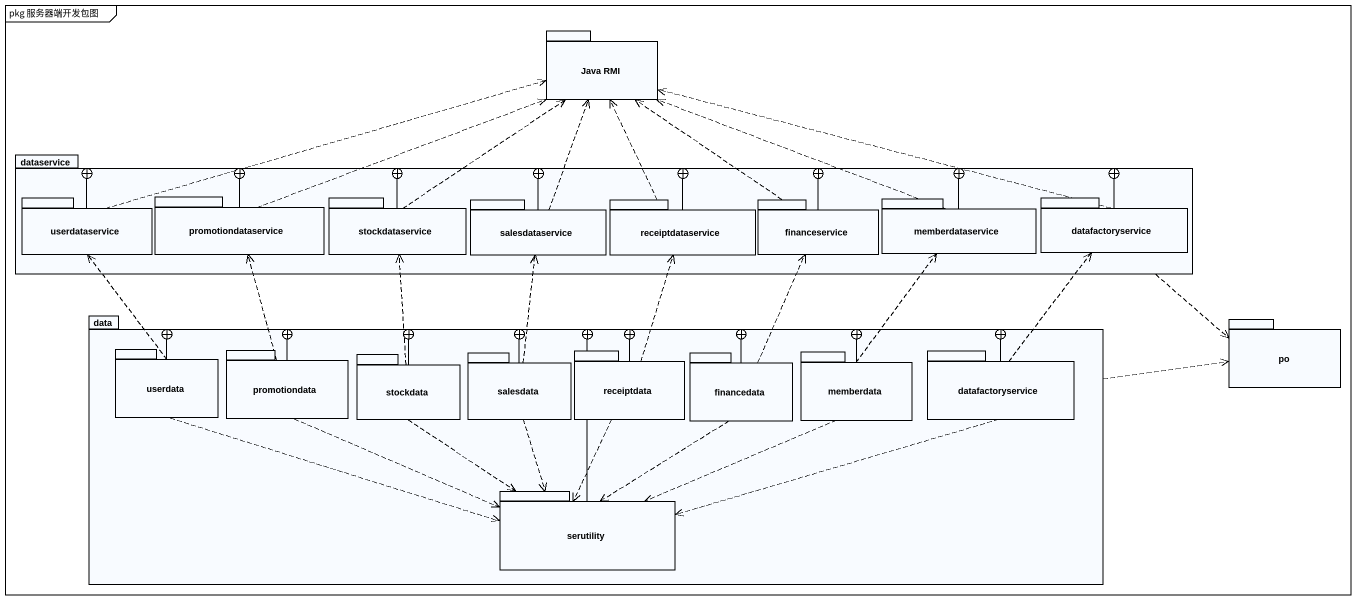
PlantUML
@startuml
mainframe pkg 服务器端开发包图
package "Java RMI" as Java_RMI {
}
package dataservice {
  package userdataservice {
  }
  package promotiondataservice {
  }
  package stockdataservice {
  }
  package salesdataservice {
  }
  package receiptdataservice {
  }
  package financeservice {
  }
  package memberdataservice {
  }
  package datafactoryservice {
  }
}
package data {
  package userdata {
  }
  package promotiondata {
  }
  package stockdata {
  }
  package salesdata {
  }
  package receiptdata {
  }
  package financedata {
  }
  package memberdata {
  }
  package "datafactoryservice" as datafactoryservice_2 {
  }
  package serutility {
  }
}
package po {
}
dataservice .right.> po
userdataservice .right.> Java_RMI
userdataservice -right-+ dataservice
promotiondataservice .right.> Java_RMI
promotiondataservice -right-+ dataservice
stockdataservice .up.> Java_RMI
stockdataservice -right-+ dataservice
salesdataservice .up.> Java_RMI
salesdataservice -right-+ dataservice
receiptdataservice .up.> Java_RMI
receiptdataservice -left-+ dataservice
financeservice .up.> Java_RMI
financeservice -left-+ dataservice
memberdataservice .left.> Java_RMI
memberdataservice -left-+ dataservice
datafactoryservice .left.> Java_RMI
datafactoryservice -left-+ dataservice
data .right.> po
userdata .up.> userdataservice
userdata -right-+ data
userdata .right.> serutility
promotiondata .up.> promotiondataservice
promotiondata -right-+ data
promotiondata .right.> serutility
stockdata .up.> stockdataservice
stockdata -right-+ data
stockdata ..> serutility
salesdata .up.> salesdataservice
salesdata --+ data
salesdata ..> serutility
receiptdata .up.> receiptdataservice
receiptdata --+ data
receiptdata ..> serutility
financedata .up.> financeservice
financedata -left-+ data
financedata ..> serutility
memberdata .up.> memberdataservice
memberdata -left-+ data
memberdata .left.> serutility
datafactoryservice_2 .up.> datafactoryservice
datafactoryservice_2 -left-+ data
datafactoryservice_2 .left.> serutility
serutility -up-+ data
@enduml
